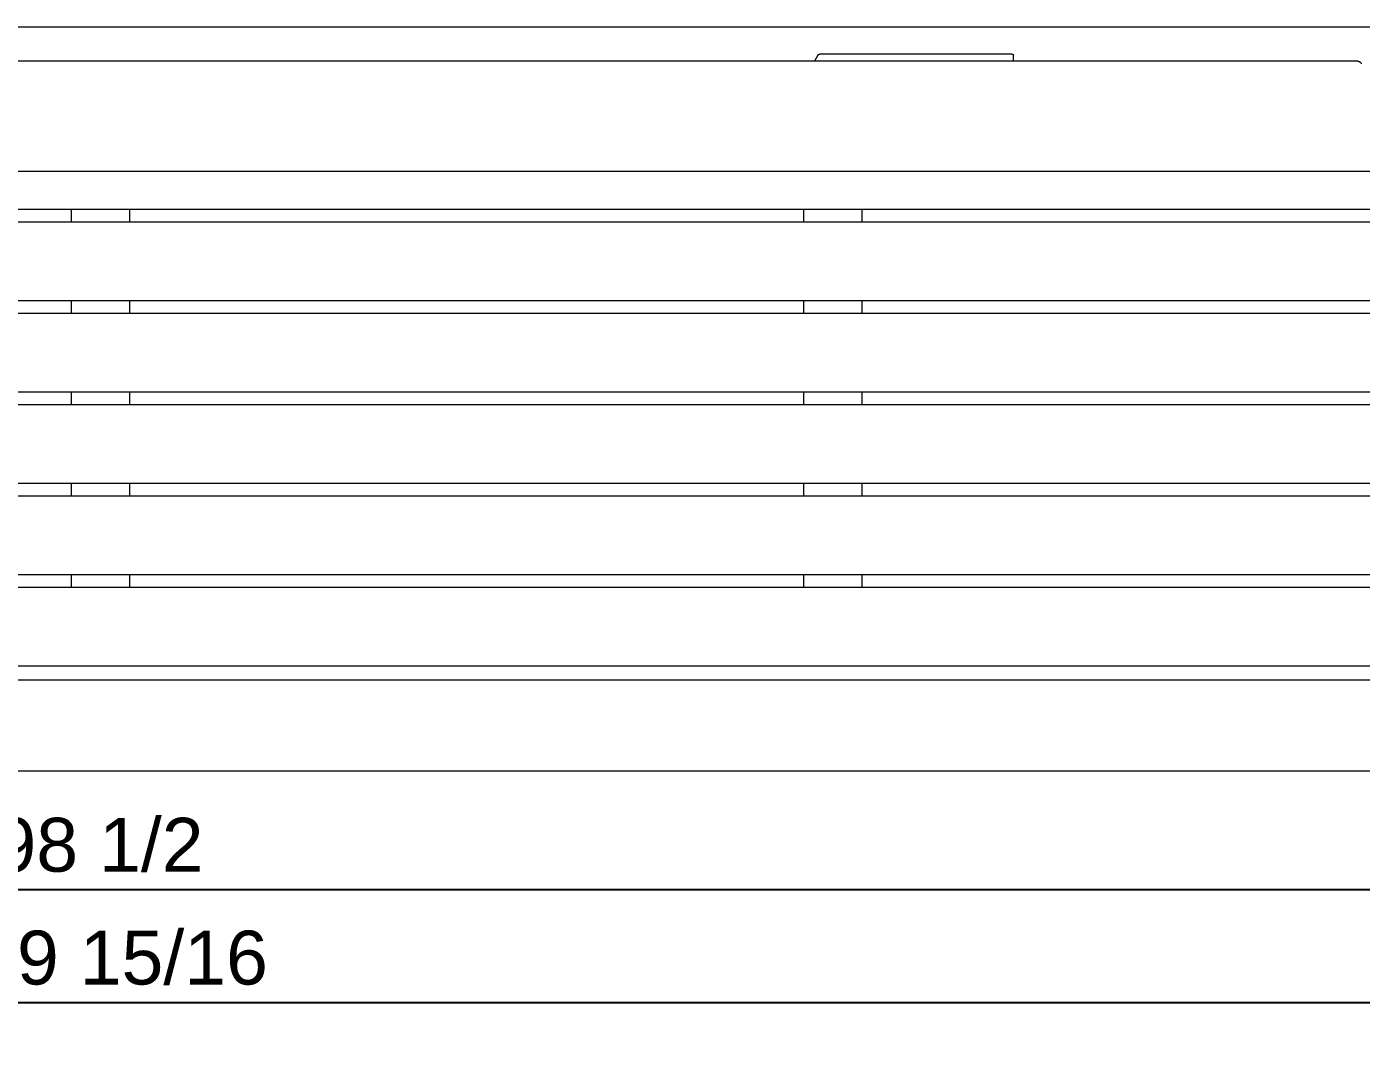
# Model space of a CAD drawing. Header units: inches. Extents: x -10 to 196, y -3 to 133.
# Drawn here: x 57.58 to 97.85, y 41.49 to 72 of the extents above; entities that cross this region are included whole.
import ezdxf

# ---------------------------------------------------------------- set-up
doc = ezdxf.new("R2010")
doc.units = ezdxf.units.IN
doc.layers.add('ZANO_R', color=7, linetype='Continuous', lineweight=0)
doc.layers.add('ZANO_W', color=1, linetype='Continuous', lineweight=0)
doc.styles.get("Standard").update_dxf_attribs({"font": 'arial.ttf'})
doc.dimstyles.new('amerykanie', dxfattribs={"dimtxt": 50, "dimasz": 50, "dimexe": 0.5, "dimexo": 0.5, "dimgap": 1, "dimtad": 1, "dimdec": 0, "dimzin": 0, "dimlunit": 5, "dimtxsty": 'Standard', "dimcen": 0.09, "dimclrd": 1, "dimclre": 1, "dimclrt": 1, "dimazin": 0, "dimtfac": 1, "dimtdec": 0, "dimtmove": 0, "dimatfit": 3, "dimfxl": 1, "dimtzin": 0, "dimarcsym": 1})

# ---------------------------------------------------------------- blocks, each defined once
blk = doc.blocks.new('*D383')
at = {"layer": 'ZANO_W', "color": 1, "lineweight": -2}
for p, q in [((10.511, 49.253), (10.511, 45.475)), ((109.004, 49.233), (109.004, 45.475)), ((11.511, 45.975), (108.004, 45.975))]:
    blk.add_line(p, q, dxfattribs=at)
at = {"layer": 'ZANO_W', "color": 1}
for points in [[(11.511, 46.141), (11.511, 45.808), (10.511, 45.975)], [(108.004, 45.808), (108.004, 46.141), (109.004, 45.975)]]:
    blk.add_solid(points, dxfattribs=at)
at = {"layer": 'ZANO_W', "color": 1, "insert": (59.758, 47.315), "char_height": 1.625, "attachment_point": 5}
blk.add_mtext('98 1/2', dxfattribs=at)
blk = doc.blocks.new('*D388')
at = {"layer": 'ZANO_W', "color": 1, "lineweight": -2}
for p, q in [((-5.175, 53.48), (-5.175, 42.073)), ((124.786, 53.485), (124.786, 42.073)), ((-4.175, 42.573), (123.786, 42.573))]:
    blk.add_line(p, q, dxfattribs=at)
at = {"layer": 'ZANO_W', "color": 1}
for points in [[(-4.175, 42.739), (-4.175, 42.406), (-5.175, 42.573)], [(123.786, 42.406), (123.786, 42.739), (124.786, 42.573)]]:
    blk.add_solid(points, dxfattribs=at)
at = {"layer": 'ZANO_W', "color": 1, "insert": (59.806, 43.913), "char_height": 1.625, "attachment_point": 5}
blk.add_mtext('129 15/16', dxfattribs=at)

msp = doc.modelspace()

# ---------------------------------------------------------------- linework, layer by layer
at = {"layer": 'ZANO_R'}
for p, q in [((10.78289, 72.00209), (108.84714, 72.00209)), ((21.90183, 70.97166), (97.70898, 70.97166)), ((81.35809, 70.97166), (81.45651, 71.15107)), ((81.45651, 71.15107), (81.45674, 71.15146)), ((81.45674, 71.15146), (81.45697, 71.15186)), ((81.45697, 71.15186), (81.45722, 71.15226)), ((81.45722, 71.15226), (81.45748, 71.15266)), ((81.45748, 71.15266), (81.45775, 71.15305)), ((81.45775, 71.15305), (81.45804, 71.15345)), ((81.45804, 71.15345), (81.45834, 71.15385)), ((81.45834, 71.15385), (81.45865, 71.15425)), ((81.45865, 71.15425), (81.45898, 71.15465)), ((81.45898, 71.15465), (81.45932, 71.15505)), ((81.45932, 71.15505), (81.45967, 71.15545)), ((81.45967, 71.15545), (81.46003, 71.15585)), ((81.46003, 71.15585), (81.46041, 71.15625)), ((81.46041, 71.15625), (81.4608, 71.15665)), ((81.4608, 71.15665), (81.46163, 71.15745)), ((81.46163, 71.15745), (81.4625, 71.15825)), ((81.4625, 71.15825), (81.46343, 71.15904)), ((81.46343, 71.15904), (81.46442, 71.15983)), ((81.46442, 71.15983), (81.46546, 71.16062)), ((81.46546, 71.16062), (81.46655, 71.1614)), ((81.46655, 71.1614), (81.4677, 71.16218)), ((81.4677, 71.16218), (81.46891, 71.16296)), ((81.46891, 71.16296), (81.47016, 71.16373)), ((81.47016, 71.16373), (81.47148, 71.16449)), ((81.47148, 71.16449), (81.47284, 71.16524)), ((81.47284, 71.16524), (81.47426, 71.16599)), ((81.47426, 71.16599), (81.47573, 71.16673)), ((81.47573, 71.16673), (81.47725, 71.16746)), ((81.47725, 71.16746), (81.47883, 71.16818)), ((81.47883, 71.16818), (81.48212, 71.16958)), ((81.48212, 71.16958), (81.48562, 71.17095)), ((81.48562, 71.17095), (81.4893, 71.17226)), ((81.4893, 71.17226), (81.49315, 71.17351)), ((81.49315, 71.17351), (81.49718, 71.1747)), ((81.49718, 71.1747), (81.50135, 71.17584)), ((81.50135, 71.17584), (81.50567, 71.1769)), ((81.50567, 71.1769), (81.51011, 71.1779)), ((81.51011, 71.1779), (81.51466, 71.17882)), ((81.51466, 71.17882), (81.51931, 71.17967)), ((81.51931, 71.17967), (81.52405, 71.18044)), ((81.52405, 71.18044), (81.5337, 71.18176)), ((81.5337, 71.18176), (81.5435, 71.18277)), ((81.5435, 71.18277), (81.55332, 71.18347)), ((81.55332, 71.18347), (81.56305, 71.18388)), ((81.56305, 71.18388), (81.5726, 71.18401)), ((81.5726, 71.18401), (87.2381, 71.18401)), ((87.2381, 71.18401), (87.24441, 71.18396)), ((87.24441, 71.18396), (87.25077, 71.18378)), ((87.25077, 71.18378), (87.25715, 71.18349)), ((87.25715, 71.18349), (87.26352, 71.18307)), ((87.26352, 71.18307), (87.26985, 71.18253)), ((87.26985, 71.18253), (87.27611, 71.18187)), ((87.27611, 71.18187), (87.28228, 71.18108)), ((87.28228, 71.18108), (87.28831, 71.18018)), ((87.28831, 71.18018), (87.29419, 71.17917)), ((87.29419, 71.17917), (87.29989, 71.17805)), ((87.29989, 71.17805), (87.30538, 71.17682)), ((87.30538, 71.17682), (87.31064, 71.1755)), ((87.31064, 71.1755), (87.31565, 71.17409)), ((87.31565, 71.17409), (87.32039, 71.1726)), ((87.32039, 71.1726), (87.32484, 71.17104)), ((87.32484, 71.17104), (87.32696, 71.17023)), ((87.32696, 71.17023), (87.329, 71.16941)), ((87.329, 71.16941), (87.33208, 71.16809)), ((87.33208, 71.16809), (87.33502, 71.16671)), ((87.33502, 71.16671), (87.33644, 71.166)), ((87.33644, 71.166), (87.33781, 71.16527)), ((87.33781, 71.16527), (87.33914, 71.16454)), ((87.33914, 71.16454), (87.34044, 71.16379)), ((87.34044, 71.16379), (87.34168, 71.16303)), ((87.34168, 71.16303), (87.34289, 71.16226)), ((87.34289, 71.16226), (87.34404, 71.16148)), ((87.34404, 71.16148), (87.34515, 71.16069)), ((87.34515, 71.16069), (87.34621, 71.15989)), ((87.34621, 71.15989), (87.34722, 71.15908)), ((87.34722, 71.15908), (87.34818, 71.15826)), ((87.34818, 71.15826), (87.34909, 71.15744)), ((87.34909, 71.15744), (87.34953, 71.15702)), ((87.34953, 71.15702), (87.34995, 71.1566)), ((87.34995, 71.1566), (87.35036, 71.15618)), ((87.35036, 71.15618), (87.35075, 71.15576)), ((87.35075, 71.15576), (87.35114, 71.15534)), ((87.35114, 71.15534), (87.3515, 71.15492)), ((87.3515, 71.15492), (87.35186, 71.15449)), ((87.35186, 71.15449), (87.3522, 71.15406)), ((87.3522, 71.15406), (87.35253, 71.15363)), ((87.35253, 71.15363), (87.35284, 71.15321)), ((87.35284, 71.15321), (87.35314, 71.15277)), ((87.35314, 71.15277), (87.35343, 71.15234)), ((87.35343, 71.15234), (87.3537, 71.15191)), ((87.3537, 71.15191), (87.35396, 71.15148)), ((87.35396, 71.15148), (87.35421, 71.15104)), ((87.35421, 71.15104), (87.35444, 71.15061)), ((87.35444, 71.15061), (87.35465, 71.15017)), ((87.35465, 71.15017), (87.35486, 71.14974)), ((87.35486, 71.14974), (87.35504, 71.1493)), ((87.35504, 71.1493), (87.35522, 71.14886)), ((87.35522, 71.14886), (87.35538, 71.14843)), ((87.35538, 71.14843), (87.35553, 71.14799)), ((87.35553, 71.14799), (87.35566, 71.14755)), ((87.35566, 71.14755), (87.35578, 71.14711)), ((87.35578, 71.14711), (87.35588, 71.14667)), ((87.35588, 71.14667), (87.35597, 71.14624)), ((87.35597, 71.14624), (87.35605, 71.1458)), ((87.35605, 71.1458), (87.35611, 71.14536)), ((87.35611, 71.14536), (87.35616, 71.14492)), ((87.35616, 71.14492), (87.35619, 71.14449)), ((87.35619, 71.14449), (87.35621, 71.14405)), ((87.35621, 71.14405), (87.35622, 71.14362)), ((87.35622, 70.97166), (87.35622, 71.14362)), ((97.70898, 70.97166), (97.71437, 70.97157)), ((97.71437, 70.97157), (97.71975, 70.9713)), ((97.71975, 70.9713), (97.72512, 70.97084)), ((97.72512, 70.97084), (97.73047, 70.97019)), ((97.73047, 70.97019), (97.73579, 70.96937)), ((97.73579, 70.96937), (97.74108, 70.96836)), ((97.74108, 70.96836), (97.74634, 70.96717)), ((97.74634, 70.96717), (97.75155, 70.9658)), ((97.75155, 70.9658), (97.75671, 70.96426)), ((97.75671, 70.96426), (97.76182, 70.96254)), ((97.76182, 70.96254), (97.76686, 70.96064)), ((97.76686, 70.96064), (97.77184, 70.95858)), ((97.77184, 70.95858), (97.77674, 70.95634)), ((97.77674, 70.95634), (97.78156, 70.95394)), ((97.78156, 70.95394), (97.7863, 70.95138)), ((97.7863, 70.95138), (97.79095, 70.94865)), ((97.79095, 70.94865), (97.7955, 70.94577)), ((97.7955, 70.94577), (97.79995, 70.94273)), ((97.79995, 70.94273), (97.8043, 70.93955)), ((97.8043, 70.93955), (97.80853, 70.93621)), ((97.80853, 70.93621), (97.81265, 70.93274)), ((97.81265, 70.93274), (97.81664, 70.92912)), ((97.81664, 70.92912), (97.82051, 70.92537)), ((97.82051, 70.92537), (97.82425, 70.92149)), ((97.82425, 70.92149), (97.82785, 70.91749)), ((97.82785, 70.91749), (97.83132, 70.91336)), ((97.83132, 70.91336), (97.83464, 70.90912)), ((97.83464, 70.90912), (97.83781, 70.90476)), ((97.83781, 70.90476), (97.84083, 70.9003)), ((97.84083, 70.9003), (97.8437, 70.89574)), ((97.8437, 70.89574), (97.84641, 70.89109)), ((97.84641, 70.89109), (97.84896, 70.88634)), ((98.69481, 67.63455), (20.91601, 67.63455)), ((10.7868, 66.50284), (108.82402, 66.50284)), ((58.91953, 66.50284), (58.91953, 66.10911)), ((60.69129, 66.10911), (60.69129, 66.50284)), ((81.01728, 66.50284), (81.01728, 66.10911)), ((82.78903, 66.10911), (82.78903, 66.50284)), ((108.82402, 66.10911), (10.7868, 66.10911)), ((10.7868, 63.74677), (108.82402, 63.74677)), ((58.91953, 63.74677), (58.91953, 63.35305)), ((60.69129, 63.35305), (60.69129, 63.74677)), ((81.01728, 63.74677), (81.01728, 63.35305)), ((82.78903, 63.35305), (82.78903, 63.74677)), ((108.82402, 63.35305), (10.7868, 63.35305)), ((10.7868, 60.9907), (108.82402, 60.9907)), ((58.91953, 60.9907), (58.91953, 60.59698)), ((60.69129, 60.59698), (60.69129, 60.9907)), ((81.01728, 60.9907), (81.01728, 60.59698)), ((82.78903, 60.59698), (82.78903, 60.9907)), ((108.82402, 60.59698), (10.7868, 60.59698)), ((10.7868, 58.23464), (108.82402, 58.23464)), ((58.91953, 58.23464), (58.91953, 57.84091)), ((60.69129, 57.84091), (60.69129, 58.23464)), ((81.01728, 58.23464), (81.01728, 57.84091)), ((82.78903, 57.84091), (82.78903, 58.23464)), ((108.82402, 57.84091), (11.70116, 57.84091)), ((17.74778, 55.47857), (108.82402, 55.47857)), ((58.91953, 55.47857), (58.91953, 55.08485)), ((60.69129, 55.08485), (60.69129, 55.47857)), ((81.01728, 55.47857), (81.01728, 55.08485)), ((82.78903, 55.08485), (82.78903, 55.47857)), ((108.82402, 55.08485), (18.75555, 55.08485)), ((23.63414, 52.7225), (108.82402, 52.7225)), ((108.84669, 52.28941), (23.63414, 52.28941)), ((108.84669, 49.54622), (10.78244, 49.54622))]:
    msp.add_line(p, q, dxfattribs=at)

# ---------------------------------------------------------------- dimensions: what is measured, and where the dimension line sits
at = {"layer": 'ZANO_W'}
for base, p1, p2, picture, middle in [((124.78599, 42.57277), (-5.17461, 53.97996), (124.78599, 53.98507), '*D388', (59.80569, 43.91298)), ((109.00418, 45.97468), (10.51119, 49.75272), (109.00418, 49.73324), '*D383', (59.75768, 47.31489))]:
    dim = msp.add_linear_dim(base=base, p1=p1, p2=p2, dimstyle='amerykanie', override={"dimtxt": 1.625, "dimasz": 1, "dimgap": 0.5, "dimdec": 4, "dimaunit": 1, "dimadec": 1, "dimtdec": 4, "dimtmove": 1, "dimfrac": 2}, dxfattribs=at)
    dim.commit()
    dim.dimension.update_dxf_attribs({"geometry": picture, "text_midpoint": middle})

doc.saveas('drawing.dxf')
